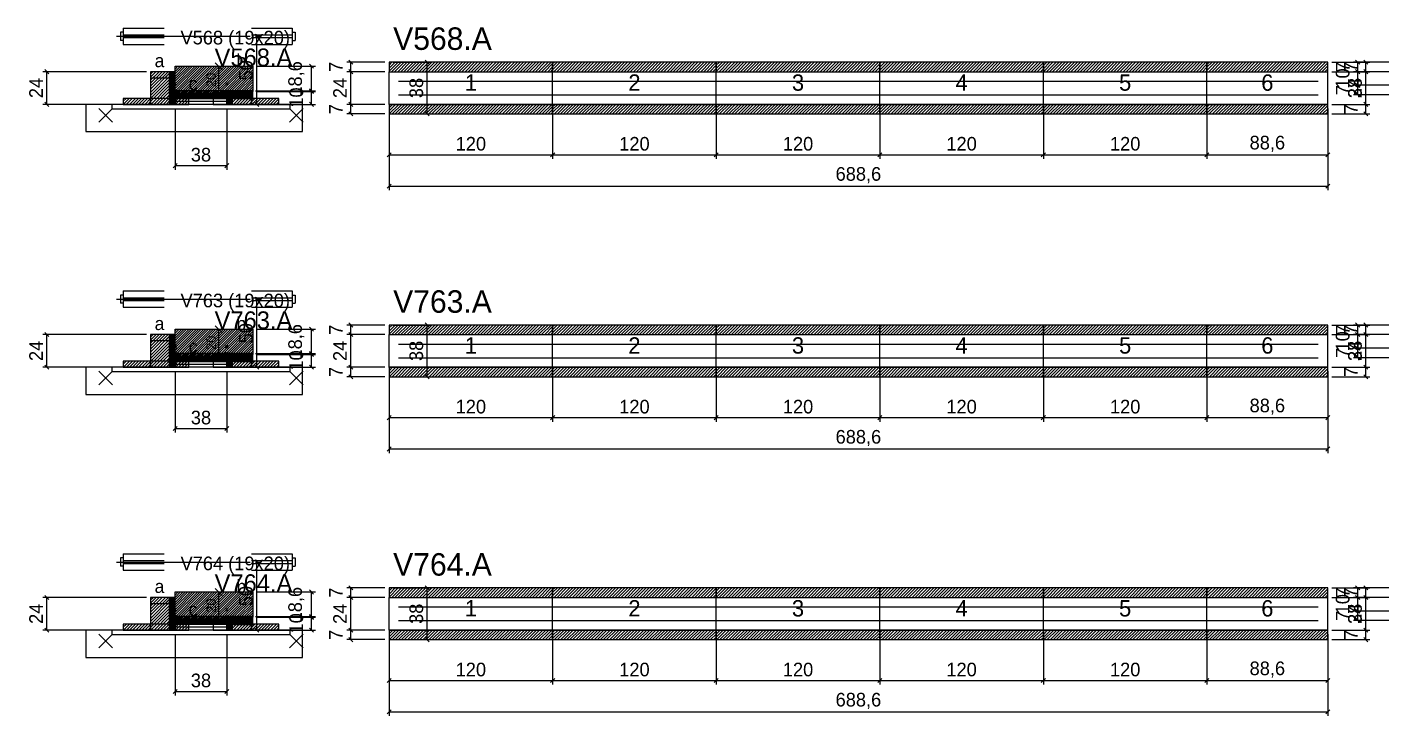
# Model space of a CAD drawing. Extents: x -9000 to 3070, y -6649 to 1250.
# Drawn here: x -69 to 925, y -3754 to -3248 of the extents above; entities that cross this region are included whole.
import ezdxf
from ezdxf.enums import TextEntityAlignment as Align

# ---------------------------------------------------------------- set-up
doc = ezdxf.new("R2010")
doc.units = 0
for name, color, linetype in [('5', 5, 'Continuous'), ('BARRA_ANCORAGEM', 126, 'Continuous'), ('barrote', 126, 'Continuous'), ('CONCRETO', 251, 'Continuous'), ('COTA', 241, 'Continuous'), ('Cota Seção (2x)', 241, 'Continuous'), ('detalhes', 7, 'Continuous'), ('Hachura', 251, 'Continuous'), ('HACHURACONCRETO', 251, 'Continuous'), ('Madeira', 126, 'Continuous'), ('NOMENCLATURA', 7, 'Continuous'), ('Painéis', 200, 'Continuous'), ('presilha', 224, 'Continuous'), ('SARR_2.2x7', 40, 'Continuous'), ('SARRAFO_2_2X7', 40, 'Continuous'), ('SCO-___-LAJ', 224, 'Continuous'), ('TENSOR', 224, 'Continuous'), ('Texto Seção', 7, 'Continuous')]:
    doc.layers.add(name, color=color, linetype=linetype)
doc.dimstyles.new('PAINEL', dxfattribs={"dimtxt": 10, "dimasz": 3, "dimexe": 3, "dimexo": 3, "dimgap": 3, "dimtad": 1, "dimblk": 'OBLIQUE', "dimblk1": 'OBLIQUE', "dimcen": 2.5, "dimclrd": 4, "dimclre": 4, "dimclrt": 240, "dimazin": 3, "dimtfac": 1, "dimtmove": 0, "dimatfit": 3})
doc.dimstyles.new('SECAO2X', dxfattribs={"dimtxt": 7, "dimasz": 5, "dimexe": 3, "dimexo": 3, "dimgap": 2, "dimtad": 3, "dimblk": 'OBLIQUE', "dimblk1": 'OBLIQUE', "dimcen": 2.5, "dimclrd": 4, "dimclre": 4, "dimclrt": 1, "dimazin": 3, "dimtfac": 1, "dimtmove": 0, "dimatfit": 3})

# ---------------------------------------------------------------- blocks, each defined once
blk = doc.blocks.new('PAR_ESQ')
for p, q in [((-1, -1), (1, 1)), ((-1, 1), (1, -1))]:
    blk.add_line(p, q)
blk = doc.blocks.new('PAR_FUNDO_ESQ')
for p, q in [((-1, -1), (1, 1)), ((-1, 1), (1, -1))]:
    blk.add_line(p, q)
blk = doc.blocks.new('PAR_FUNDO_DIR')
for p, q in [((-1, -1), (1, 1)), ((-1, 1), (1, -1))]:
    blk.add_line(p, q)
blk = doc.blocks.new('par_int_esq')
for p, q in [((-1, -1), (1, 1)), ((-1, 1), (1, -1))]:
    blk.add_line(p, q)
blk = doc.blocks.new('par_int_dir')
for p, q in [((-1, -1), (1, 1)), ((-1, 1), (1, -1))]:
    blk.add_line(p, q)
blk = doc.blocks.new('_OBLIQUE')
at = {"color": 0, "linetype": 'BYBLOCK'}
blk.add_line((-0.5, -0.5), (0.5, 0.5), dxfattribs=at)

msp = doc.modelspace()

# ---------------------------------------------------------------- hatches: boundary and pattern name
at = {"layer": 'COTA'}
h = msp.add_hatch(dxfattribs=at)
h.set_pattern_fill('ANSI31', scale=0.4)
h.paths.add_polyline_path([(40, -3297), (40, -3277), (97, -3277), (97, -3295.6), (78, -3295.6), (78, -3297)])
h = msp.add_hatch(dxfattribs=at)
h.set_pattern_fill('ANSI31', scale=0.5)
h.paths.add_polyline_path([(197, -3281), (317, -3281), (317, -3274), (197, -3274)])
h = msp.add_hatch(dxfattribs=at)
h.set_pattern_fill('ANSI31', scale=0.5)
h.paths.add_polyline_path([(317, -3281), (437, -3281), (437, -3274), (317, -3274)])
h = msp.add_hatch(dxfattribs=at)
h.set_pattern_fill('ANSI31', scale=0.5)
h.paths.add_polyline_path([(437, -3281), (557, -3281), (557, -3274), (437, -3274)])
h = msp.add_hatch(dxfattribs=at)
h.set_pattern_fill('ANSI31', scale=0.5)
h.paths.add_polyline_path([(557, -3281), (677, -3281), (677, -3274), (557, -3274)])
h = msp.add_hatch(dxfattribs=at)
h.set_pattern_fill('ANSI31', scale=0.5)
h.paths.add_polyline_path([(677, -3281), (797, -3281), (797, -3274), (677, -3274)])
h = msp.add_hatch(dxfattribs=at)
h.set_pattern_fill('ANSI31', scale=0.5)
h.paths.add_polyline_path([(797, -3281), (885.6, -3281), (885.6, -3274), (797, -3274)])
h = msp.add_hatch(dxfattribs=at)
h.set_pattern_fill('ANSI31', scale=0.5)
h.paths.add_polyline_path([(197, -3312), (317, -3312), (317, -3305), (197, -3305)])
h = msp.add_hatch(dxfattribs=at)
h.set_pattern_fill('ANSI31', scale=0.5)
h.paths.add_polyline_path([(317, -3312), (437, -3312), (437, -3305), (317, -3305)])
h = msp.add_hatch(dxfattribs=at)
h.set_pattern_fill('ANSI31', scale=0.5)
h.paths.add_polyline_path([(437, -3312), (557, -3312), (557, -3305), (437, -3305)])
h = msp.add_hatch(dxfattribs=at)
h.set_pattern_fill('ANSI31', scale=0.5)
h.paths.add_polyline_path([(557, -3312), (677, -3312), (677, -3305), (557, -3305)])
h = msp.add_hatch(dxfattribs=at)
h.set_pattern_fill('ANSI31', scale=0.5)
h.paths.add_polyline_path([(677, -3312), (797, -3312), (797, -3305), (677, -3305)])
h = msp.add_hatch(dxfattribs=at)
h.set_pattern_fill('ANSI31', scale=0.5)
h.paths.add_polyline_path([(797, -3312), (885.6, -3312), (885.6, -3305), (797, -3305)])
h = msp.add_hatch(dxfattribs=at)
h.set_pattern_fill('ANSI31', scale=0.5)
h.paths.add_polyline_path([(197, -3474), (317, -3474), (317, -3467), (197, -3467)])
h = msp.add_hatch(dxfattribs=at)
h.set_pattern_fill('ANSI31', scale=0.5)
h.paths.add_polyline_path([(317, -3474), (437, -3474), (437, -3467), (317, -3467)])
h = msp.add_hatch(dxfattribs=at)
h.set_pattern_fill('ANSI31', scale=0.5)
h.paths.add_polyline_path([(437, -3474), (557, -3474), (557, -3467), (437, -3467)])
h = msp.add_hatch(dxfattribs=at)
h.set_pattern_fill('ANSI31', scale=0.5)
h.paths.add_polyline_path([(557, -3474), (677, -3474), (677, -3467), (557, -3467)])
h = msp.add_hatch(dxfattribs=at)
h.set_pattern_fill('ANSI31', scale=0.5)
h.paths.add_polyline_path([(677, -3474), (797, -3474), (797, -3467), (677, -3467)])
h = msp.add_hatch(dxfattribs=at)
h.set_pattern_fill('ANSI31', scale=0.5)
h.paths.add_polyline_path([(797, -3474), (885.6, -3474), (885.6, -3467), (797, -3467)])
h = msp.add_hatch(dxfattribs=at)
h.set_pattern_fill('ANSI31', scale=0.4)
h.paths.add_polyline_path([(40, -3490), (40, -3470), (97, -3470), (97, -3488.6), (78, -3488.6), (78, -3490)])
h = msp.add_hatch(dxfattribs=at)
h.set_pattern_fill('ANSI31', scale=0.5)
h.paths.add_polyline_path([(197, -3505), (317, -3505), (317, -3498), (197, -3498)])
h = msp.add_hatch(dxfattribs=at)
h.set_pattern_fill('ANSI31', scale=0.5)
h.paths.add_polyline_path([(317, -3505), (437, -3505), (437, -3498), (317, -3498)])
h = msp.add_hatch(dxfattribs=at)
h.set_pattern_fill('ANSI31', scale=0.5)
h.paths.add_polyline_path([(437, -3505), (557, -3505), (557, -3498), (437, -3498)])
h = msp.add_hatch(dxfattribs=at)
h.set_pattern_fill('ANSI31', scale=0.5)
h.paths.add_polyline_path([(557, -3505), (677, -3505), (677, -3498), (557, -3498)])
h = msp.add_hatch(dxfattribs=at)
h.set_pattern_fill('ANSI31', scale=0.5)
h.paths.add_polyline_path([(677, -3505), (797, -3505), (797, -3498), (677, -3498)])
h = msp.add_hatch(dxfattribs=at)
h.set_pattern_fill('ANSI31', scale=0.5)
h.paths.add_polyline_path([(797, -3505), (885.6, -3505), (885.6, -3498), (797, -3498)])
h = msp.add_hatch(dxfattribs=at)
h.set_pattern_fill('ANSI31', scale=0.4)
h.paths.add_polyline_path([(40, -3683), (40, -3663), (97, -3663), (97, -3681.6), (78, -3681.6), (78, -3683)])
h = msp.add_hatch(dxfattribs=at)
h.set_pattern_fill('ANSI31', scale=0.5)
h.paths.add_polyline_path([(197, -3667), (317, -3667), (317, -3660), (197, -3660)])
h = msp.add_hatch(dxfattribs=at)
h.set_pattern_fill('ANSI31', scale=0.5)
h.paths.add_polyline_path([(317, -3667), (437, -3667), (437, -3660), (317, -3660)])
h = msp.add_hatch(dxfattribs=at)
h.set_pattern_fill('ANSI31', scale=0.5)
h.paths.add_polyline_path([(437, -3667), (557, -3667), (557, -3660), (437, -3660)])
h = msp.add_hatch(dxfattribs=at)
h.set_pattern_fill('ANSI31', scale=0.5)
h.paths.add_polyline_path([(557, -3667), (677, -3667), (677, -3660), (557, -3660)])
h = msp.add_hatch(dxfattribs=at)
h.set_pattern_fill('ANSI31', scale=0.5)
h.paths.add_polyline_path([(677, -3667), (797, -3667), (797, -3660), (677, -3660)])
h = msp.add_hatch(dxfattribs=at)
h.set_pattern_fill('ANSI31', scale=0.5)
h.paths.add_polyline_path([(797, -3667), (885.6, -3667), (885.6, -3660), (797, -3660)])
h = msp.add_hatch(dxfattribs=at)
h.set_pattern_fill('ANSI31', scale=0.5)
h.paths.add_polyline_path([(197, -3698), (317, -3698), (317, -3691), (197, -3691)])
h = msp.add_hatch(dxfattribs=at)
h.set_pattern_fill('ANSI31', scale=0.5)
h.paths.add_polyline_path([(317, -3698), (437, -3698), (437, -3691), (317, -3691)])
h = msp.add_hatch(dxfattribs=at)
h.set_pattern_fill('ANSI31', scale=0.5)
h.paths.add_polyline_path([(437, -3698), (557, -3698), (557, -3691), (437, -3691)])
h = msp.add_hatch(dxfattribs=at)
h.set_pattern_fill('ANSI31', scale=0.5)
h.paths.add_polyline_path([(557, -3698), (677, -3698), (677, -3691), (557, -3691)])
h = msp.add_hatch(dxfattribs=at)
h.set_pattern_fill('ANSI31', scale=0.5)
h.paths.add_polyline_path([(677, -3698), (797, -3698), (797, -3691), (677, -3691)])
h = msp.add_hatch(dxfattribs=at)
h.set_pattern_fill('ANSI31', scale=0.5)
h.paths.add_polyline_path([(797, -3698), (885.6, -3698), (885.6, -3691), (797, -3691)])
at = {"layer": 'Hachura'}
h = msp.add_hatch(dxfattribs=at)
h.set_pattern_fill('ANSI31', scale=0.5)
h.paths.add_polyline_path([(22, -3305), (36, -3305), (36, -3281), (22, -3281)])
h = msp.add_hatch(dxfattribs=at)
h.set_pattern_fill('ANSI31', scale=0.5)
h.paths.add_polyline_path([(22, -3285.4), (36, -3285.4), (36, -3281), (22, -3281)])
h = msp.add_hatch(dxfattribs=at)
h.set_pattern_fill('SOLID')
h.paths.add_polyline_path([(36, -3305), (40, -3305), (40, -3281), (36, -3281)])
h = msp.add_hatch(dxfattribs=at)
h.set_pattern_fill('SOLID')
h.paths.add_polyline_path([(40, -3300.6), (78, -3300.6), (78, -3297), (40, -3297)])
h = msp.add_hatch(dxfattribs=at)
h.set_pattern_fill('SOLID')
h.paths.add_polyline_path([(78, -3305), (82, -3305), (82, -3295), (78, -3295)])
h = msp.add_hatch(dxfattribs=at)
h.set_pattern_fill('SOLID')
h.paths.add_polyline_path([(78, -3295), (97, -3295), (97, -3301), (78, -3301)])
h = msp.add_hatch(dxfattribs=at)
h.set_pattern_fill('ANSI31', scale=0.5)
h.paths.add_polyline_path([(82, -3305), (96, -3305), (96, -3295), (82, -3295)])
h = msp.add_hatch(dxfattribs=at)
h.set_pattern_fill('ANSI31', scale=0.5)
h.paths.add_polyline_path([(82, -3299.4), (96, -3299.4), (96, -3295), (82, -3295)])
h = msp.add_hatch(dxfattribs=at)
h.set_pattern_fill('ANSI31', scale=0.5)
h.paths.add_polyline_path([(2, -3305), (22, -3305), (22, -3300.6), (2, -3300.6)])
h = msp.add_hatch(dxfattribs=at)
h.set_pattern_fill('ANSI31', scale=0.5)
h.paths.add_polyline_path([(40, -3305), (50, -3305), (50, -3300.6), (40, -3300.6)])
h = msp.add_hatch(dxfattribs=at)
h.set_pattern_fill('ANSI31', scale=0.5)
h.paths.add_polyline_path([(96, -3305), (116, -3305), (116, -3300.6), (96, -3300.6)])
h = msp.add_hatch(dxfattribs=at)
h.set_pattern_fill('ANSI31', scale=0.5)
h.paths.add_polyline_path([(22, -3498), (36, -3498), (36, -3474), (22, -3474)])
h = msp.add_hatch(dxfattribs=at)
h.set_pattern_fill('ANSI31', scale=0.5)
h.paths.add_polyline_path([(22, -3478.4), (36, -3478.4), (36, -3474), (22, -3474)])
h = msp.add_hatch(dxfattribs=at)
h.set_pattern_fill('SOLID')
h.paths.add_polyline_path([(36, -3498), (40, -3498), (40, -3474), (36, -3474)])
h = msp.add_hatch(dxfattribs=at)
h.set_pattern_fill('SOLID')
h.paths.add_polyline_path([(78, -3498), (82, -3498), (82, -3488), (78, -3488)])
h = msp.add_hatch(dxfattribs=at)
h.set_pattern_fill('SOLID')
h.paths.add_polyline_path([(78, -3488), (97, -3488), (97, -3494), (78, -3494)])
h = msp.add_hatch(dxfattribs=at)
h.set_pattern_fill('ANSI31', scale=0.5)
h.paths.add_polyline_path([(82, -3498), (96, -3498), (96, -3488), (82, -3488)])
h = msp.add_hatch(dxfattribs=at)
h.set_pattern_fill('ANSI31', scale=0.5)
h.paths.add_polyline_path([(82, -3492.4), (96, -3492.4), (96, -3488), (82, -3488)])
h = msp.add_hatch(dxfattribs=at)
h.set_pattern_fill('ANSI31', scale=0.5)
h.paths.add_polyline_path([(2, -3498), (22, -3498), (22, -3493.6), (2, -3493.6)])
h = msp.add_hatch(dxfattribs=at)
h.set_pattern_fill('SOLID')
h.paths.add_polyline_path([(40, -3493.6), (78, -3493.6), (78, -3490), (40, -3490)])
h = msp.add_hatch(dxfattribs=at)
h.set_pattern_fill('ANSI31', scale=0.5)
h.paths.add_polyline_path([(40, -3498), (50, -3498), (50, -3493.6), (40, -3493.6)])
h = msp.add_hatch(dxfattribs=at)
h.set_pattern_fill('ANSI31', scale=0.5)
h.paths.add_polyline_path([(96, -3498), (116, -3498), (116, -3493.6), (96, -3493.6)])
h = msp.add_hatch(dxfattribs=at)
h.set_pattern_fill('ANSI31', scale=0.5)
h.paths.add_polyline_path([(22, -3691), (36, -3691), (36, -3667), (22, -3667)])
h = msp.add_hatch(dxfattribs=at)
h.set_pattern_fill('ANSI31', scale=0.5)
h.paths.add_polyline_path([(22, -3671.4), (36, -3671.4), (36, -3667), (22, -3667)])
h = msp.add_hatch(dxfattribs=at)
h.set_pattern_fill('SOLID')
h.paths.add_polyline_path([(36, -3691), (40, -3691), (40, -3667), (36, -3667)])
h = msp.add_hatch(dxfattribs=at)
h.set_pattern_fill('ANSI31', scale=0.5)
h.paths.add_polyline_path([(2, -3691), (22, -3691), (22, -3686.6), (2, -3686.6)])
h = msp.add_hatch(dxfattribs=at)
h.set_pattern_fill('SOLID')
h.paths.add_polyline_path([(40, -3686.6), (78, -3686.6), (78, -3683), (40, -3683)])
h = msp.add_hatch(dxfattribs=at)
h.set_pattern_fill('ANSI31', scale=0.5)
h.paths.add_polyline_path([(40, -3691), (50, -3691), (50, -3686.6), (40, -3686.6)])
h = msp.add_hatch(dxfattribs=at)
h.set_pattern_fill('SOLID')
h.paths.add_polyline_path([(78, -3691), (82, -3691), (82, -3681), (78, -3681)])
h = msp.add_hatch(dxfattribs=at)
h.set_pattern_fill('SOLID')
h.paths.add_polyline_path([(78, -3681), (97, -3681), (97, -3687), (78, -3687)])
h = msp.add_hatch(dxfattribs=at)
h.set_pattern_fill('ANSI31', scale=0.5)
h.paths.add_polyline_path([(82, -3691), (96, -3691), (96, -3681), (82, -3681)])
h = msp.add_hatch(dxfattribs=at)
h.set_pattern_fill('ANSI31', scale=0.5)
h.paths.add_polyline_path([(82, -3685.4), (96, -3685.4), (96, -3681), (82, -3681)])
h = msp.add_hatch(dxfattribs=at)
h.set_pattern_fill('ANSI31', scale=0.5)
h.paths.add_polyline_path([(96, -3691), (116, -3691), (116, -3686.6), (96, -3686.6)])
at = {"layer": 'HACHURACONCRETO'}
h = msp.add_hatch(dxfattribs=at)
h.set_pattern_fill('ANSI31', scale=0.3)
h.paths.add_polyline_path([(40, -3300.6), (78, -3300.6), (78, -3295), (40, -3295)])
h = msp.add_hatch(dxfattribs=at)
h.set_pattern_fill('ANSI31', scale=0.3)
h.paths.add_polyline_path([(40, -3493.6), (78, -3493.6), (78, -3488), (40, -3488)])
h = msp.add_hatch(dxfattribs=at)
h.set_pattern_fill('ANSI31', scale=0.3)
h.paths.add_polyline_path([(40, -3686.6), (78, -3686.6), (78, -3681), (40, -3681)])

# ---------------------------------------------------------------- linework, layer by layer
for p, q in [((2, -3249), (32, -3249)), ((2, -3249), (2, -3261)), ((96, -3249), (126, -3249)), ((126, -3249), (126, -3261)), ((0, -3252), (0, -3258)), ((2, -3252), (0, -3252)), ((2, -3258), (0, -3258)), ((2, -3254), (32, -3254)), ((2, -3256), (32, -3256)), ((96, -3254), (126, -3254)), ((96, -3256), (126, -3256)), ((126, -3252), (128, -3252)), ((126, -3258), (128, -3258)), ((128, -3252), (128, -3258)), ((2, -3261), (32, -3261)), ((96, -3261), (126, -3261)), ((0, -3445), (0, -3451)), ((2, -3445), (0, -3445)), ((2, -3442), (32, -3442)), ((2, -3442), (2, -3454)), ((2, -3447), (32, -3447)), ((96, -3442), (126, -3442)), ((96, -3447), (126, -3447)), ((126, -3442), (126, -3454)), ((126, -3445), (128, -3445)), ((128, -3445), (128, -3451)), ((2, -3451), (0, -3451)), ((2, -3449), (32, -3449)), ((2, -3454), (32, -3454)), ((96, -3449), (126, -3449)), ((96, -3454), (126, -3454)), ((126, -3451), (128, -3451)), ((2, -3635), (32, -3635)), ((2, -3635), (2, -3647)), ((96, -3635), (126, -3635)), ((126, -3635), (126, -3647)), ((0, -3638), (0, -3644)), ((2, -3638), (0, -3638)), ((2, -3644), (0, -3644)), ((2, -3640), (32, -3640)), ((2, -3642), (32, -3642)), ((2, -3647), (32, -3647)), ((96, -3640), (126, -3640)), ((96, -3642), (126, -3642)), ((96, -3647), (126, -3647)), ((126, -3638), (128, -3638)), ((126, -3644), (128, -3644)), ((128, -3638), (128, -3644))]:
    msp.add_line(p, q)
at = {"layer": 'BARRA_ANCORAGEM'}
for p, q in [((40, -3297.3), (78, -3297.3)), ((40, -3299.3), (40, -3297.3)), ((40, -3299.3), (78, -3299.3)), ((78, -3299.3), (78, -3297.3)), ((40, -3300.7), (78, -3300.7)), ((40, -3302.7), (40, -3300.7)), ((40, -3302.7), (78, -3302.7)), ((78, -3302.7), (78, -3300.7)), ((40, -3490.3), (78, -3490.3)), ((40, -3492.3), (40, -3490.3)), ((40, -3492.3), (78, -3492.3)), ((40, -3493.7), (78, -3493.7)), ((40, -3495.7), (40, -3493.7)), ((40, -3495.7), (78, -3495.7)), ((78, -3492.3), (78, -3490.3)), ((78, -3495.7), (78, -3493.7)), ((40, -3683.3), (78, -3683.3)), ((40, -3685.3), (40, -3683.3)), ((40, -3685.3), (78, -3685.3)), ((40, -3686.7), (78, -3686.7)), ((40, -3688.7), (40, -3686.7)), ((78, -3685.3), (78, -3683.3)), ((78, -3688.7), (78, -3686.7)), ((40, -3688.7), (78, -3688.7))]:
    msp.add_line(p, q, dxfattribs=at)
at = {"layer": 'barrote'}
for points in [[(-25.5, -3325), (133.5, -3325), (133.5, -3305), (-25.5, -3305)], [(-25.5, -3518), (133.5, -3518), (133.5, -3498), (-25.5, -3498)], [(-25.5, -3711), (133.5, -3711), (133.5, -3691), (-25.5, -3691)]]:
    msp.add_lwpolyline(points, close=True, dxfattribs=at)
at = {"layer": 'CONCRETO'}
for points in [[(40, -3297), (40, -3277), (97, -3277), (97, -3295.6), (78, -3295.6), (78, -3297)], [(40, -3490), (40, -3470), (97, -3470), (97, -3488.6), (78, -3488.6), (78, -3490)], [(40, -3683), (40, -3663), (97, -3663), (97, -3681.6), (78, -3681.6), (78, -3683)]]:
    msp.add_lwpolyline(points, close=True, dxfattribs=at)
at = {"layer": 'HACHURACONCRETO'}
for points in [[(40, -3300.6), (78, -3300.6), (78, -3295), (40, -3295)], [(40, -3493.6), (78, -3493.6), (78, -3488), (40, -3488)], [(40, -3686.6), (78, -3686.6), (78, -3681), (40, -3681)]]:
    msp.add_lwpolyline(points, close=True, dxfattribs=at)
at = {"layer": 'Madeira'}
for points in [[(22, -3305), (36, -3305), (36, -3281), (22, -3281)], [(22, -3285.4), (36, -3285.4), (36, -3281), (22, -3281)], [(82, -3305), (96, -3305), (96, -3295), (82, -3295)], [(82, -3299.4), (96, -3299.4), (96, -3295), (82, -3295)], [(2, -3305), (22, -3305), (22, -3300.6), (2, -3300.6)], [(22, -3305), (36, -3305), (36, -3300.6), (22, -3300.6)], [(40, -3305), (50, -3305), (50, -3300.6), (40, -3300.6)], [(68, -3305), (78, -3305), (78, -3300.6), (68, -3300.6)], [(96, -3305), (116, -3305), (116, -3300.6), (96, -3300.6)], [(22, -3498), (36, -3498), (36, -3474), (22, -3474)], [(22, -3478.4), (36, -3478.4), (36, -3474), (22, -3474)], [(82, -3498), (96, -3498), (96, -3488), (82, -3488)], [(82, -3492.4), (96, -3492.4), (96, -3488), (82, -3488)], [(2, -3498), (22, -3498), (22, -3493.6), (2, -3493.6)], [(22, -3498), (36, -3498), (36, -3493.6), (22, -3493.6)], [(40, -3498), (50, -3498), (50, -3493.6), (40, -3493.6)], [(68, -3498), (78, -3498), (78, -3493.6), (68, -3493.6)], [(96, -3498), (116, -3498), (116, -3493.6), (96, -3493.6)], [(22, -3691), (36, -3691), (36, -3667), (22, -3667)], [(22, -3671.4), (36, -3671.4), (36, -3667), (22, -3667)], [(2, -3691), (22, -3691), (22, -3686.6), (2, -3686.6)], [(22, -3691), (36, -3691), (36, -3686.6), (22, -3686.6)], [(40, -3691), (50, -3691), (50, -3686.6), (40, -3686.6)], [(68, -3691), (78, -3691), (78, -3686.6), (68, -3686.6)], [(82, -3691), (96, -3691), (96, -3681), (82, -3681)], [(82, -3685.4), (96, -3685.4), (96, -3681), (82, -3681)], [(96, -3691), (116, -3691), (116, -3686.6), (96, -3686.6)]]:
    msp.add_lwpolyline(points, close=True, dxfattribs=at)
at = {"layer": 'Painéis'}
for p, q in [((197, -3281), (317, -3281)), ((197, -3305), (197, -3281)), ((317, -3305), (317, -3281)), ((317, -3305), (317, -3281)), ((317, -3281), (437, -3281)), ((317, -3305), (317, -3281)), ((437, -3305), (437, -3281)), ((437, -3305), (437, -3281)), ((437, -3281), (557, -3281)), ((437, -3305), (437, -3281)), ((557, -3305), (557, -3281)), ((557, -3305), (557, -3281)), ((557, -3281), (677, -3281)), ((557, -3305), (557, -3281)), ((677, -3305), (677, -3281)), ((677, -3305), (677, -3281)), ((677, -3281), (797, -3281)), ((677, -3305), (677, -3281)), ((797, -3305), (797, -3281)), ((797, -3305), (797, -3281)), ((797, -3281), (885.6, -3281)), ((797, -3305), (797, -3281)), ((885.6, -3305), (885.6, -3281)), ((197, -3305), (317, -3305)), ((317, -3305), (437, -3305)), ((437, -3305), (557, -3305)), ((557, -3305), (677, -3305)), ((677, -3305), (797, -3305)), ((797, -3305), (885.6, -3305)), ((197, -3474), (317, -3474)), ((197, -3498), (197, -3474)), ((317, -3498), (317, -3474)), ((317, -3498), (317, -3474)), ((317, -3474), (437, -3474)), ((317, -3498), (317, -3474)), ((437, -3498), (437, -3474)), ((437, -3498), (437, -3474)), ((437, -3474), (557, -3474)), ((437, -3498), (437, -3474)), ((557, -3498), (557, -3474)), ((557, -3498), (557, -3474)), ((557, -3474), (677, -3474)), ((557, -3498), (557, -3474)), ((677, -3498), (677, -3474)), ((677, -3498), (677, -3474)), ((677, -3474), (797, -3474)), ((677, -3498), (677, -3474)), ((797, -3498), (797, -3474)), ((797, -3498), (797, -3474)), ((797, -3474), (885.6, -3474)), ((797, -3498), (797, -3474)), ((885.6, -3498), (885.6, -3474)), ((197, -3498), (317, -3498)), ((317, -3498), (437, -3498)), ((437, -3498), (557, -3498)), ((557, -3498), (677, -3498)), ((677, -3498), (797, -3498)), ((797, -3498), (885.6, -3498)), ((197, -3667), (317, -3667)), ((197, -3691), (197, -3667)), ((317, -3691), (317, -3667)), ((317, -3691), (317, -3667)), ((317, -3667), (437, -3667)), ((317, -3691), (317, -3667)), ((437, -3691), (437, -3667)), ((437, -3691), (437, -3667)), ((437, -3667), (557, -3667)), ((437, -3691), (437, -3667)), ((557, -3691), (557, -3667)), ((557, -3691), (557, -3667)), ((557, -3667), (677, -3667)), ((557, -3691), (557, -3667)), ((677, -3691), (677, -3667)), ((677, -3691), (677, -3667)), ((677, -3667), (797, -3667)), ((677, -3691), (677, -3667)), ((797, -3691), (797, -3667)), ((797, -3691), (797, -3667)), ((797, -3667), (885.6, -3667)), ((797, -3691), (797, -3667)), ((885.6, -3691), (885.6, -3667)), ((197, -3691), (317, -3691)), ((317, -3691), (437, -3691)), ((437, -3691), (557, -3691)), ((557, -3691), (677, -3691)), ((677, -3691), (797, -3691)), ((797, -3691), (885.6, -3691))]:
    msp.add_line(p, q, dxfattribs=at)
for points in [[(36, -3305), (40, -3305), (40, -3281), (36, -3281)], [(40, -3300.6), (78, -3300.6), (78, -3297), (40, -3297)], [(78, -3305), (82, -3305), (82, -3295), (78, -3295)], [(78, -3295), (97, -3295), (97, -3295.6), (78, -3295.6)], [(36, -3498), (40, -3498), (40, -3474), (36, -3474)], [(78, -3498), (82, -3498), (82, -3488), (78, -3488)], [(78, -3488), (97, -3488), (97, -3488.6), (78, -3488.6)], [(40, -3493.6), (78, -3493.6), (78, -3490), (40, -3490)], [(36, -3691), (40, -3691), (40, -3667), (36, -3667)], [(40, -3686.6), (78, -3686.6), (78, -3683), (40, -3683)], [(78, -3691), (82, -3691), (82, -3681), (78, -3681)], [(78, -3681), (97, -3681), (97, -3681.6), (78, -3681.6)]]:
    msp.add_lwpolyline(points, close=True, dxfattribs=at)
at = {"layer": 'presilha'}
for p, q in [((-16, -3318), (-6, -3308)), ((-16, -3308), (-6, -3318)), ((124, -3318), (134, -3308)), ((124, -3308), (134, -3318)), ((-16, -3511), (-6, -3501)), ((-16, -3501), (-6, -3511)), ((124, -3511), (134, -3501)), ((124, -3501), (134, -3511)), ((-16, -3704), (-6, -3694)), ((-16, -3694), (-6, -3704)), ((124, -3704), (134, -3694)), ((124, -3694), (134, -3704))]:
    msp.add_line(p, q, dxfattribs=at)
at = {"layer": 'SARR_2.2x7'}
for points in [[(204, -3288), (317, -3288)], [(204, -3288), (317, -3288)], [(317, -3288), (437, -3288)], [(317, -3288), (437, -3288)], [(437, -3288), (557, -3288)], [(437, -3288), (557, -3288)], [(557, -3288), (677, -3288)], [(557, -3288), (677, -3288)], [(677, -3288), (797, -3288)], [(677, -3288), (797, -3288)], [(797, -3288), (878.6, -3288)], [(797, -3288), (878.6, -3288)], [(204, -3298), (317, -3298)], [(204, -3298), (317, -3298)], [(317, -3298), (437, -3298)], [(317, -3298), (437, -3298)], [(437, -3298), (557, -3298)], [(437, -3298), (557, -3298)], [(557, -3298), (677, -3298)], [(557, -3298), (677, -3298)], [(677, -3298), (797, -3298)], [(677, -3298), (797, -3298)], [(797, -3298), (878.6, -3298)], [(797, -3298), (878.6, -3298)], [(204, -3481), (317, -3481)], [(204, -3481), (317, -3481)], [(317, -3481), (437, -3481)], [(317, -3481), (437, -3481)], [(437, -3481), (557, -3481)], [(437, -3481), (557, -3481)], [(557, -3481), (677, -3481)], [(557, -3481), (677, -3481)], [(677, -3481), (797, -3481)], [(677, -3481), (797, -3481)], [(797, -3481), (878.6, -3481)], [(797, -3481), (878.6, -3481)], [(204, -3491), (317, -3491)], [(204, -3491), (317, -3491)], [(317, -3491), (437, -3491)], [(317, -3491), (437, -3491)], [(437, -3491), (557, -3491)], [(437, -3491), (557, -3491)], [(557, -3491), (677, -3491)], [(557, -3491), (677, -3491)], [(677, -3491), (797, -3491)], [(677, -3491), (797, -3491)], [(797, -3491), (878.6, -3491)], [(797, -3491), (878.6, -3491)], [(204, -3674), (317, -3674)], [(204, -3674), (317, -3674)], [(317, -3674), (437, -3674)], [(317, -3674), (437, -3674)], [(437, -3674), (557, -3674)], [(437, -3674), (557, -3674)], [(557, -3674), (677, -3674)], [(557, -3674), (677, -3674)], [(677, -3674), (797, -3674)], [(677, -3674), (797, -3674)], [(797, -3674), (878.6, -3674)], [(797, -3674), (878.6, -3674)], [(204, -3684), (317, -3684)], [(204, -3684), (317, -3684)], [(317, -3684), (437, -3684)], [(317, -3684), (437, -3684)], [(437, -3684), (557, -3684)], [(437, -3684), (557, -3684)], [(557, -3684), (677, -3684)], [(557, -3684), (677, -3684)], [(677, -3684), (797, -3684)], [(677, -3684), (797, -3684)], [(797, -3684), (878.6, -3684)], [(797, -3684), (878.6, -3684)]]:
    msp.add_lwpolyline(points, dxfattribs=at)
at = {"layer": 'SARRAFO_2_2X7'}
for p, q in [((36, -3290.2), (36, -3285.8)), ((36, -3285.8), (40, -3285.8)), ((40, -3290.2), (40, -3285.8)), ((36, -3290.2), (40, -3290.2)), ((36, -3300.2), (36, -3295.8)), ((36, -3295.8), (40, -3295.8)), ((40, -3300.2), (40, -3295.8)), ((78, -3302.2), (78, -3297.8)), ((78, -3297.8), (82, -3297.8)), ((82, -3302.2), (82, -3297.8)), ((36, -3300.2), (40, -3300.2)), ((78, -3302.2), (82, -3302.2)), ((36, -3483.2), (36, -3478.8)), ((36, -3478.8), (40, -3478.8)), ((36, -3483.2), (40, -3483.2)), ((40, -3483.2), (40, -3478.8)), ((36, -3493.2), (36, -3488.8)), ((36, -3488.8), (40, -3488.8)), ((36, -3493.2), (40, -3493.2)), ((40, -3493.2), (40, -3488.8)), ((78, -3495.2), (78, -3490.8)), ((78, -3490.8), (82, -3490.8)), ((78, -3495.2), (82, -3495.2)), ((82, -3495.2), (82, -3490.8)), ((36, -3676.2), (36, -3671.8)), ((36, -3671.8), (40, -3671.8)), ((36, -3676.2), (40, -3676.2)), ((40, -3676.2), (40, -3671.8)), ((36, -3686.2), (36, -3681.8)), ((36, -3681.8), (40, -3681.8)), ((36, -3686.2), (40, -3686.2)), ((40, -3686.2), (40, -3681.8)), ((78, -3688.2), (78, -3683.8)), ((78, -3683.8), (82, -3683.8)), ((82, -3688.2), (82, -3683.8)), ((78, -3688.2), (82, -3688.2))]:
    msp.add_line(p, q, dxfattribs=at)
at = {"layer": 'SCO-___-LAJ'}
for points in [[(197, -3281), (317, -3281), (317, -3274), (197, -3274)], [(317, -3281), (437, -3281), (437, -3274), (317, -3274)], [(437, -3281), (557, -3281), (557, -3274), (437, -3274)], [(557, -3281), (677, -3281), (677, -3274), (557, -3274)], [(677, -3281), (797, -3281), (797, -3274), (677, -3274)], [(797, -3281), (885.6, -3281), (885.6, -3274), (797, -3274)], [(-6.5, -3308.2), (124.5, -3308.2), (124.5, -3305), (-6.5, -3305)], [(197, -3312), (317, -3312), (317, -3305), (197, -3305)], [(317, -3312), (437, -3312), (437, -3305), (317, -3305)], [(437, -3312), (557, -3312), (557, -3305), (437, -3305)], [(557, -3312), (677, -3312), (677, -3305), (557, -3305)], [(677, -3312), (797, -3312), (797, -3305), (677, -3305)], [(797, -3312), (885.6, -3312), (885.6, -3305), (797, -3305)], [(197, -3474), (317, -3474), (317, -3467), (197, -3467)], [(317, -3474), (437, -3474), (437, -3467), (317, -3467)], [(437, -3474), (557, -3474), (557, -3467), (437, -3467)], [(557, -3474), (677, -3474), (677, -3467), (557, -3467)], [(677, -3474), (797, -3474), (797, -3467), (677, -3467)], [(797, -3474), (885.6, -3474), (885.6, -3467), (797, -3467)], [(-6.5, -3501.2), (124.5, -3501.2), (124.5, -3498), (-6.5, -3498)], [(197, -3505), (317, -3505), (317, -3498), (197, -3498)], [(317, -3505), (437, -3505), (437, -3498), (317, -3498)], [(437, -3505), (557, -3505), (557, -3498), (437, -3498)], [(557, -3505), (677, -3505), (677, -3498), (557, -3498)], [(677, -3505), (797, -3505), (797, -3498), (677, -3498)], [(797, -3505), (885.6, -3505), (885.6, -3498), (797, -3498)], [(197, -3667), (317, -3667), (317, -3660), (197, -3660)], [(317, -3667), (437, -3667), (437, -3660), (317, -3660)], [(437, -3667), (557, -3667), (557, -3660), (437, -3660)], [(557, -3667), (677, -3667), (677, -3660), (557, -3660)], [(677, -3667), (797, -3667), (797, -3660), (677, -3660)], [(797, -3667), (885.6, -3667), (885.6, -3660), (797, -3660)], [(-6.5, -3694.2), (124.5, -3694.2), (124.5, -3691), (-6.5, -3691)], [(197, -3698), (317, -3698), (317, -3691), (197, -3691)], [(317, -3698), (437, -3698), (437, -3691), (317, -3691)], [(437, -3698), (557, -3698), (557, -3691), (437, -3691)], [(557, -3698), (677, -3698), (677, -3691), (557, -3691)], [(677, -3698), (797, -3698), (797, -3691), (677, -3691)], [(797, -3698), (885.6, -3698), (885.6, -3691), (797, -3691)]]:
    msp.add_lwpolyline(points, close=True, dxfattribs=at)
at = {"layer": 'TENSOR'}
for p, q in [((-3, -3255), (95, -3255)), ((-3, -3448), (95, -3448)), ((-3, -3641), (95, -3641))]:
    msp.add_line(p, q, dxfattribs=at)

# ---------------------------------------------------------------- block references
at = {"layer": 'Painéis'}
for name, p in [('par_int_esq', (40, -3290)), ('par_int_dir', (78, -3290)), ('PAR_ESQ', (36, -3300)), ('PAR_FUNDO_ESQ', (40, -3295)), ('PAR_FUNDO_DIR', (78, -3295)), ('par_int_esq', (40, -3483)), ('PAR_FUNDO_ESQ', (40, -3488)), ('par_int_dir', (78, -3483)), ('PAR_FUNDO_DIR', (78, -3488)), ('PAR_ESQ', (36, -3493)), ('par_int_esq', (40, -3676)), ('par_int_dir', (78, -3676)), ('PAR_ESQ', (36, -3686)), ('PAR_FUNDO_ESQ', (40, -3681)), ('PAR_FUNDO_DIR', (78, -3681))]:
    msp.add_blockref(name, p, dxfattribs=at)

# ---------------------------------------------------------------- texts
at = {"layer": '5'}
for s, p in [('1', (257, -3289)), ('2', (377, -3289)), ('3', (497, -3289)), ('4', (617, -3289)), ('5', (737, -3289)), ('6', (841.3, -3289)), ('1', (257, -3482)), ('2', (377, -3482)), ('3', (497, -3482)), ('4', (617, -3482)), ('5', (737, -3482)), ('6', (841.3, -3482)), ('1', (257, -3675)), ('2', (377, -3675)), ('3', (497, -3675)), ('4', (617, -3675)), ('5', (737, -3675)), ('6', (841.3, -3675))]:
    msp.add_text(s, height=12, dxfattribs=at).set_placement(p, align=Align.MIDDLE_CENTER)
at = {"layer": 'detalhes'}
for s, p in [('b', (85, -3277.7)), ('a', (25, -3277.7)), ('c', (50, -3294.5)), ('a', (25, -3470.7)), ('b', (85, -3470.7)), ('c', (50, -3487.5)), ('a', (25, -3663.7)), ('b', (85, -3663.7)), ('c', (50, -3680.5))]:
    msp.add_text(s, height=9.6, dxfattribs=at).set_placement(p)
at = {"layer": 'NOMENCLATURA'}
for s, p in [('V568.A', (200, -3265)), ('V763.A', (200, -3458)), ('V764.A', (200, -3651))]:
    msp.add_text(s, height=16.5, dxfattribs=at).set_placement(p)
at = {"layer": 'Texto Seção'}
for s, height, p in [('V568 (19x20)', 10, (44, -3261)), ('V568.A', 13, (69, -3277)), ('V763 (19x20)', 10, (44, -3454)), ('V763.A', 13, (69, -3470)), ('V764 (19x20)', 10, (44, -3647)), ('V764.A', 13, (69, -3663))]:
    msp.add_text(s, height=height, dxfattribs=at).set_placement(p)

# ---------------------------------------------------------------- dimensions: what is measured, and where the dimension line sits
at = {"layer": 'COTA'}
for base, p1, p2 in [((100, -3305), (96, -3305), (96, -3255)), ((-54, -3305), (2, -3305), (22, -3281)), ((140, -3295.6), (97, -3295.6), (97, -3277)), ((169, -3281), (197, -3281), (197, -3274)), ((169, -3305), (197, -3305), (197, -3281)), ((225, -3312), (197, -3312), (197, -3274)), ((913.6, -3312), (885.6, -3312), (885.6, -3274)), ((913.6, -3281), (885.6, -3281), (885.6, -3274)), ((913.6, -3305), (885.6, -3305), (885.6, -3281)), ((907.6, -3281), (935.6, -3281), (935.6, -3274)), ((907.6, -3291), (935.6, -3291), (935.6, -3281)), ((907.6, -3298), (935.6, -3298), (935.6, -3291)), ((140, -3305), (96, -3305), (96, -3295)), ((169, -3312), (197, -3312), (197, -3305)), ((913.6, -3312), (885.6, -3312), (885.6, -3305)), ((100, -3498), (96, -3498), (96, -3448)), ((140, -3488.6), (97, -3488.6), (97, -3470)), ((169, -3474), (197, -3474), (197, -3467)), ((225, -3505), (197, -3505), (197, -3467)), ((913.6, -3505), (885.6, -3505), (885.6, -3467)), ((913.6, -3474), (885.6, -3474), (885.6, -3467)), ((907.6, -3474), (935.6, -3474), (935.6, -3467)), ((-54, -3498), (2, -3498), (22, -3474)), ((169, -3498), (197, -3498), (197, -3474)), ((913.6, -3498), (885.6, -3498), (885.6, -3474)), ((907.6, -3484), (935.6, -3484), (935.6, -3474)), ((140, -3498), (96, -3498), (96, -3488)), ((907.6, -3491), (935.6, -3491), (935.6, -3484)), ((169, -3505), (197, -3505), (197, -3498)), ((913.6, -3505), (885.6, -3505), (885.6, -3498)), ((100, -3691), (96, -3691), (96, -3641)), ((-54, -3691), (2, -3691), (22, -3667)), ((140, -3681.6), (97, -3681.6), (97, -3663)), ((169, -3667), (197, -3667), (197, -3660)), ((169, -3691), (197, -3691), (197, -3667)), ((225, -3698), (197, -3698), (197, -3660)), ((913.6, -3698), (885.6, -3698), (885.6, -3660)), ((913.6, -3667), (885.6, -3667), (885.6, -3660)), ((913.6, -3691), (885.6, -3691), (885.6, -3667)), ((907.6, -3667), (935.6, -3667), (935.6, -3660)), ((907.6, -3677), (935.6, -3677), (935.6, -3667)), ((907.6, -3684), (935.6, -3684), (935.6, -3677)), ((140, -3691), (96, -3691), (96, -3681)), ((169, -3698), (197, -3698), (197, -3691)), ((913.6, -3698), (885.6, -3698), (885.6, -3691))]:
    msp.add_linear_dim(base=base, p1=p1, p2=p2, angle=90, dimstyle='PAINEL', dxfattribs=at).render()
for base, p1, p2 in [((40, -3350), (40, -3305), (78, -3305)), ((197, -3342), (197, -3305), (317, -3305)), ((197, -3365), (197, -3305), (885.6, -3305)), ((317, -3342), (317, -3305), (437, -3305)), ((437, -3342), (437, -3305), (557, -3305)), ((557, -3342), (557, -3305), (677, -3305)), ((677, -3342), (677, -3305), (797, -3305)), ((797, -3342), (797, -3305), (885.6, -3305)), ((40, -3543), (40, -3498), (78, -3498)), ((197, -3535), (197, -3498), (317, -3498)), ((197, -3558), (197, -3498), (885.6, -3498)), ((317, -3535), (317, -3498), (437, -3498)), ((437, -3535), (437, -3498), (557, -3498)), ((557, -3535), (557, -3498), (677, -3498)), ((677, -3535), (677, -3498), (797, -3498)), ((797, -3535), (797, -3498), (885.6, -3498)), ((40, -3736), (40, -3691), (78, -3691)), ((197, -3728), (197, -3691), (317, -3691)), ((197, -3751), (197, -3691), (885.6, -3691)), ((317, -3728), (317, -3691), (437, -3691)), ((437, -3728), (437, -3691), (557, -3691)), ((557, -3728), (557, -3691), (677, -3691)), ((677, -3728), (677, -3691), (797, -3691)), ((797, -3728), (797, -3691), (885.6, -3691))]:
    msp.add_linear_dim(base=base, p1=p1, p2=p2, dimstyle='PAINEL', dxfattribs=at).render()
at = {"layer": 'Cota Seção (2x)'}
for base, p1, p2 in [((72, -3297), (40, -3297), (40, -3277)), ((72, -3490), (40, -3490), (40, -3470)), ((72, -3683), (40, -3683), (40, -3663))]:
    msp.add_linear_dim(base=base, p1=p1, p2=p2, angle=90, dimstyle='SECAO2X', dxfattribs=at).render()

doc.saveas('drawing.dxf')
